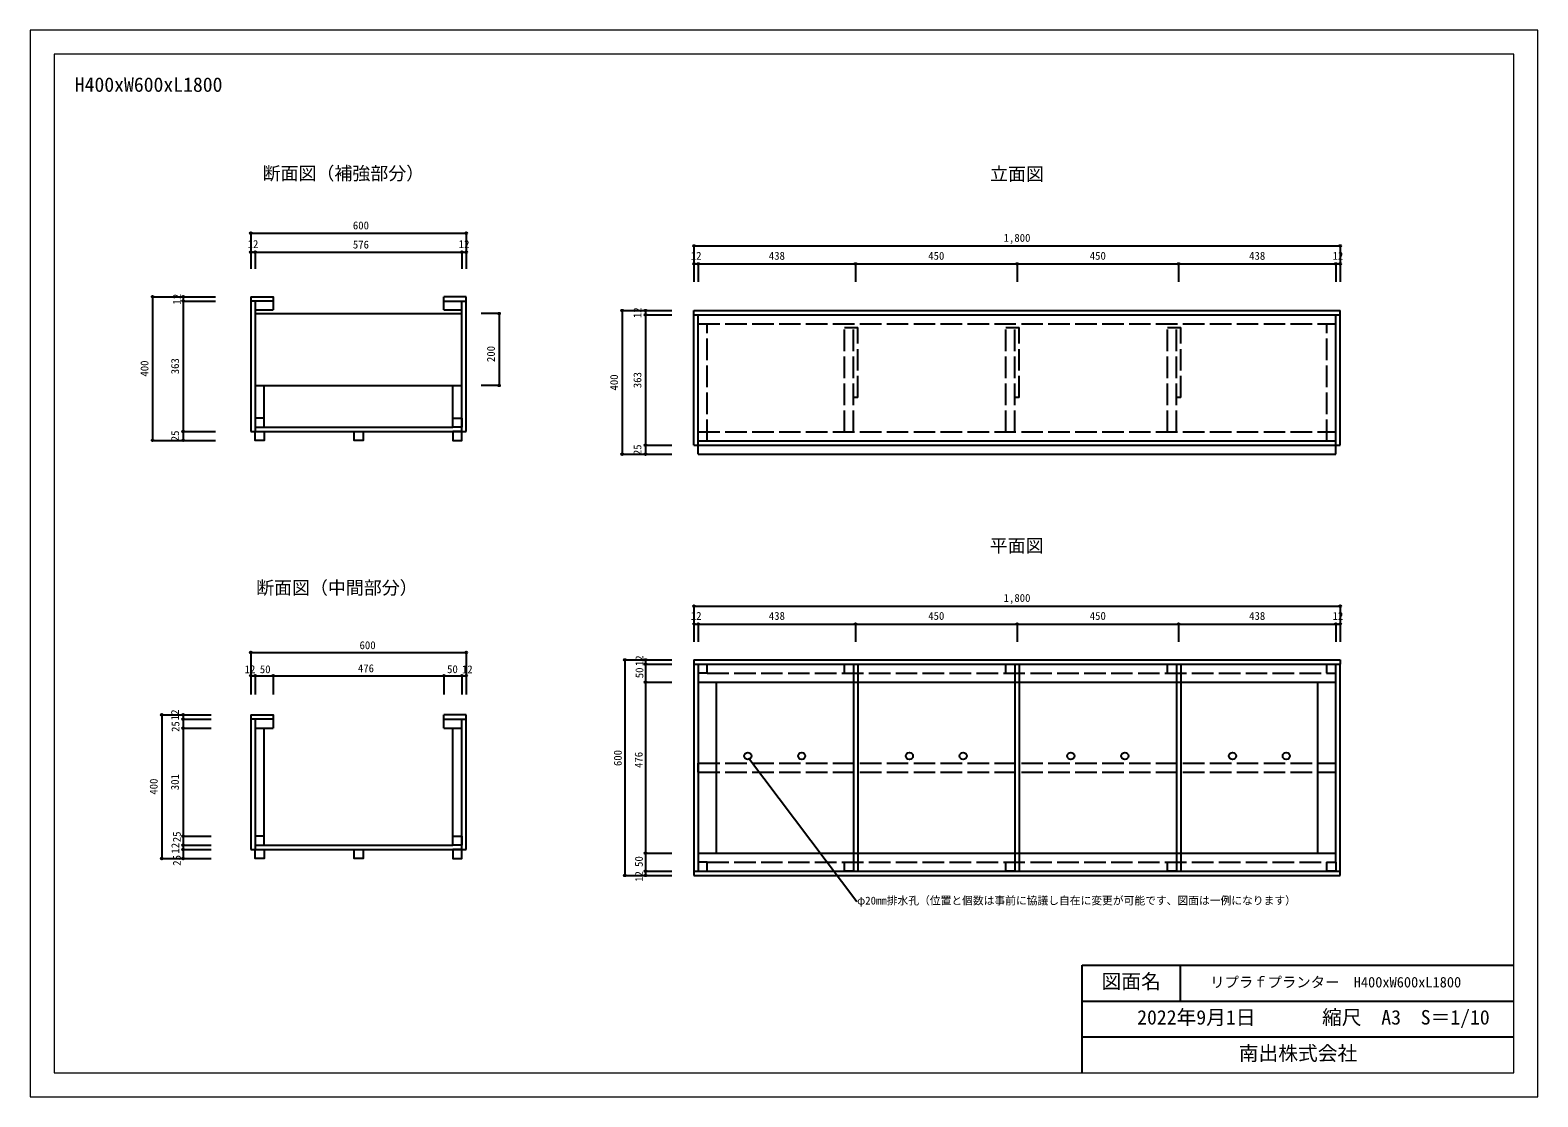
# Model space of a CAD drawing. Units: millimetres, scale not verified, with parts at other scales. Extents: x -2100 to 2100, y -1485 to 1485.
import ezdxf
from ezdxf.enums import TextEntityAlignment as Align

# ---------------------------------------------------------------- set-up
doc = ezdxf.new("R2010")
doc.units = ezdxf.units.MM
doc.header["$LTSCALE"] = 10
doc.header["$PDMODE"] = 32
doc.header["$PDSIZE"] = 5
doc.linetypes.add('DASHED', pattern=[7.5, 6, -1.5])
doc.layers.add('0-0', color=7, linetype='Continuous', lineweight=18)
doc.layers.add('0-1', color=7, linetype='Continuous')
doc.layers.add('1-0', color=7, linetype='Continuous')
doc.styles.add('ＭＳ ゴシック', font='')
doc.styles.get('ＭＳ ゴシック').set_extended_font_data('MS Gothic')

msp = doc.modelspace()

# ---------------------------------------------------------------- linework, layer by layer
at = {"layer": '0-0'}
for p, q in [((2033.33, -1418.33), (2033.33, 1418.33)), ((-2033.33, -1418.33), (2033.33, -1418.33))]:
    msp.add_line(p, q, dxfattribs=at)
msp.add_lwpolyline([(2100, 1485), (-2100, 1485), (-2100, -1485), (2100, -1485)], close=True, dxfattribs=at)
msp.add_lwpolyline([(2033.33, 1418.33), (-2033.33, 1418.33), (-2033.33, -1418.33)], dxfattribs=at)
at = {"layer": '0-1'}
for p, q in [((830.44, -1118.33), (2033.33, -1118.33)), ((830.44, -1418.33), (830.44, -1118.33)), ((1103.97, -1118.33), (1103.97, -1218.33)), ((830.44, -1218.33), (2033.33, -1218.33)), ((830.44, -1318.33), (2033.33, -1318.33))]:
    msp.add_line(p, q, dxfattribs=at)
at = {"layer": '1-0'}
for p, q in [((-1485.17, 919.94), (-1485.17, 866.78)), ((-1485.17, 919.94), (-885.17, 919.94)), ((-885.17, 919.94), (-885.17, 866.78)), ((-250.76, 884.15), (-250.76, 834.15)), ((-250.76, 884.15), (1549.24, 884.15)), ((1549.24, 884.15), (1549.24, 834.15)), ((-1485.17, 866.78), (-1473.17, 866.78)), ((-1485.17, 866.78), (-1485.17, 820.47)), ((-1473.17, 866.78), (-1473.17, 820.47)), ((-1473.17, 866.78), (-897.17, 866.78)), ((-897.17, 866.78), (-897.17, 820.47)), ((-897.17, 866.78), (-885.17, 866.78)), ((-885.17, 866.78), (-885.17, 820.47)), ((-250.76, 834.15), (-250.76, 784.15)), ((-250.76, 834.15), (-238.76, 834.15)), ((-238.76, 834.15), (199.24, 834.15)), ((-238.76, 834.15), (-238.76, 784.15)), ((199.24, 834.15), (649.24, 834.15)), ((199.24, 834.15), (199.24, 784.15)), ((649.24, 834.15), (1099.24, 834.15)), ((649.24, 834.15), (649.24, 784.15)), ((1099.24, 834.15), (1537.24, 834.15)), ((1099.24, 834.15), (1099.24, 784.15)), ((1537.24, 834.15), (1549.24, 834.15)), ((1537.24, 834.15), (1537.24, 784.15)), ((1549.24, 834.15), (1549.24, 784.15)), ((-1758.89, 742.88), (-1758.89, 342.88)), ((-1758.89, 742.88), (-1673.77, 742.88)), ((-1673.77, 742.88), (-1673.77, 730.88)), ((-1673.77, 742.88), (-1584.03, 742.88)), ((-1673.77, 730.88), (-1584.03, 730.88)), ((-1673.77, 730.88), (-1673.77, 367.88)), ((-1485.17, 742.88), (-1485.17, 367.88)), ((-1423.17, 730.88), (-1485.17, 730.88)), ((-1473.17, 730.88), (-1473.17, 367.88)), ((-947.17, 705.88), (-947.17, 742.88)), ((-947.17, 730.88), (-885.17, 730.88)), ((-897.17, 367.88), (-897.17, 730.88)), ((-885.17, 367.88), (-885.17, 742.88)), ((-1473.17, 705.88), (-1423.17, 705.88)), ((-1473.17, 695.88), (-897.17, 695.88)), ((-947.17, 705.88), (-897.17, 705.88)), ((-793.81, 695.88), (-843.81, 695.88)), ((-793.81, 695.88), (-793.81, 495.88)), ((-450.76, 704.15), (-450.76, 304.15)), ((-450.76, 704.15), (-385.8, 704.15)), ((-385.8, 704.15), (-385.8, 692.15)), ((-385.8, 704.15), (-312.47, 704.15)), ((-385.8, 692.15), (-312.47, 692.15)), ((-385.8, 692.15), (-385.8, 329.15)), ((-250.76, 704.15), (1549.24, 704.15)), ((-250.76, 329.15), (-250.76, 704.15)), ((-250.76, 692.15), (1549.24, 692.15)), ((-238.76, 304.15), (-238.76, 692.15)), ((1537.24, 304.15), (1537.24, 692.15)), ((1549.24, 329.15), (1549.24, 704.15)), ((-1473.17, 495.88), (-897.17, 495.88)), ((-1448.17, 404.88), (-1448.17, 495.88)), ((-922.17, 404.88), (-922.17, 495.88)), ((-793.81, 495.88), (-843.81, 495.88)), ((-1473.17, 379.88), (-922.17, 379.88)), ((-1758.89, 342.88), (-1673.77, 342.88)), ((-1673.77, 367.88), (-1584.03, 367.88)), ((-1673.77, 367.88), (-1673.77, 342.88)), ((-1673.77, 342.88), (-1584.03, 342.88)), ((-1485.17, 367.88), (-885.17, 367.88)), ((-238.76, 341.15), (1537.24, 341.15)), ((-450.76, 304.15), (-385.8, 304.15)), ((-385.8, 329.15), (-312.47, 329.15)), ((-385.8, 329.15), (-385.8, 304.15)), ((-385.8, 304.15), (-312.47, 304.15)), ((-250.76, 329.15), (1549.24, 329.15)), ((-238.76, 304.15), (1537.24, 304.15)), ((-250.76, -118.5), (-250.76, -168.5)), ((-250.76, -118.5), (1549.24, -118.5)), ((1549.24, -118.5), (1549.24, -168.5)), ((-250.76, -168.5), (-250.76, -218.5)), ((-250.76, -168.5), (-238.76, -168.5)), ((-238.76, -168.5), (199.24, -168.5)), ((-238.76, -168.5), (-238.76, -218.5)), ((199.24, -168.5), (649.24, -168.5)), ((199.24, -168.5), (199.24, -218.5)), ((649.24, -168.5), (1099.24, -168.5)), ((649.24, -168.5), (649.24, -218.5)), ((1099.24, -168.5), (1537.24, -168.5)), ((1099.24, -168.5), (1099.24, -218.5)), ((1537.24, -168.5), (1549.24, -168.5)), ((1537.24, -168.5), (1537.24, -218.5)), ((1549.24, -168.5), (1549.24, -218.5)), ((-1485.17, -247.72), (-1485.17, -312.37)), ((-1485.17, -247.72), (-885.17, -247.72)), ((-885.17, -247.72), (-885.17, -312.37)), ((-443.44, -268.5), (-385.8, -268.5)), ((-443.44, -268.5), (-443.44, -868.5)), ((-385.8, -268.5), (-385.8, -280.5)), ((-385.8, -268.5), (-312.47, -268.5)), ((-385.8, -280.5), (-312.47, -280.5)), ((-385.8, -280.5), (-385.8, -330.5)), ((-250.76, -268.5), (-250.76, -280.5)), ((-250.76, -268.5), (1549.24, -268.5)), ((-250.76, -280.5), (1549.24, -280.5)), ((-250.76, -280.5), (-250.76, -868.5)), ((-238.76, -280.5), (-238.76, -831.5)), ((1537.24, -831.5), (1537.24, -280.5)), ((1549.24, -268.5), (1549.24, -280.5)), ((1549.24, -868.5), (1549.24, -280.5)), ((-1485.17, -312.37), (-1473.17, -312.37)), ((-1485.17, -312.37), (-1485.17, -365.12)), ((-1473.17, -312.37), (-1473.17, -365.12)), ((-1473.17, -312.37), (-1423.17, -312.37)), ((-1423.17, -312.37), (-1423.17, -365.12)), ((-1423.17, -312.37), (-947.17, -312.37)), ((-947.17, -312.37), (-947.17, -365.12)), ((-947.17, -312.37), (-897.17, -312.37)), ((-897.17, -312.37), (-897.17, -365.12)), ((-897.17, -312.37), (-885.17, -312.37)), ((-885.17, -312.37), (-885.17, -365.12)), ((-385.8, -330.5), (-312.47, -330.5)), ((-385.8, -330.5), (-385.8, -806.5)), ((-238.76, -330.5), (1537.24, -330.5)), ((-188.76, -330.5), (-188.76, -805.78)), ((193.24, -330.5), (193.24, -806.5)), ((205.24, -330.5), (205.24, -806.5)), ((643.24, -330.5), (643.24, -806.5)), ((655.24, -330.5), (655.24, -806.5)), ((1093.24, -330.5), (1093.24, -806.5)), ((1105.24, -330.5), (1105.24, -806.5)), ((1487.24, -806.5), (1487.24, -330.5)), ((-1733.39, -421.22), (-1733.39, -821.22)), ((-1733.39, -421.22), (-1674.1, -421.22)), ((-1674.1, -421.22), (-1674.1, -433.22)), ((-1674.1, -421.22), (-1595.94, -421.22)), ((-1674.1, -433.22), (-1595.94, -433.22)), ((-1674.1, -433.22), (-1674.1, -458.22)), ((-1674.1, -458.22), (-1595.94, -458.22)), ((-1674.1, -458.22), (-1674.1, -759.22)), ((-1485.17, -421.22), (-1485.17, -796.22)), ((-1423.17, -433.22), (-1485.17, -433.22)), ((-1473.17, -433.22), (-1473.17, -796.22)), ((-1473.17, -458.22), (-1423.17, -458.22)), ((-1448.17, -759.22), (-1448.17, -458.22)), ((-947.17, -458.22), (-947.17, -421.22)), ((-947.17, -433.22), (-885.17, -433.22)), ((-947.17, -458.22), (-897.17, -458.22)), ((-922.17, -759.22), (-922.17, -458.22)), ((-897.17, -796.22), (-897.17, -433.22)), ((-885.17, -796.22), (-885.17, -421.22)), ((-98.7, -540.91), (202.96, -941.3)), ((-238.76, -581), (-238.76, -556)), ((-1674.1, -759.22), (-1595.94, -759.22)), ((-1674.1, -759.22), (-1674.1, -784.22)), ((-1674.1, -784.22), (-1595.94, -784.22)), ((-1674.1, -784.22), (-1674.1, -796.22)), ((-1674.1, -796.22), (-1595.94, -796.22)), ((-1674.1, -796.22), (-1674.1, -821.22)), ((-1485.17, -796.22), (-885.17, -796.22)), ((-1473.17, -784.22), (-922.17, -784.22)), ((-1733.39, -821.22), (-1674.1, -821.22)), ((-1674.1, -821.22), (-1595.94, -821.22)), ((-385.8, -806.5), (-312.47, -806.5)), ((-385.8, -806.5), (-385.8, -856.5)), ((-238.76, -806.5), (1537.24, -806.5)), ((193.24, -831.5), (193.24, -856.5)), ((-443.44, -868.5), (-385.8, -868.5)), ((-385.8, -856.5), (-312.47, -856.5)), ((-385.8, -856.5), (-385.8, -868.5)), ((-385.8, -868.5), (-312.47, -868.5)), ((-250.76, -856.5), (1549.24, -856.5)), ((-250.76, -868.5), (1549.24, -868.5)), ((-250.76, -868.5), (1549.24, -868.5)), ((-250.76, -868.5), (1549.24, -868.5)), ((193.24, -856.5), (168.24, -856.5))]:
    msp.add_line(p, q, dxfattribs=at)
at = {"layer": '1-0', "linetype": 'DASHED'}
for p, q in [((-238.76, 667.15), (1537.24, 667.15)), ((-213.76, 341.15), (-213.76, 667.15)), ((168.24, 657.15), (205.24, 657.15)), ((168.24, 366.15), (168.24, 657.15)), ((193.24, 366.15), (193.24, 657.15)), ((205.24, 462.15), (205.24, 657.15)), ((618.24, 657.15), (655.24, 657.15)), ((618.24, 366.15), (618.24, 657.15)), ((643.24, 366.15), (643.24, 657.15)), ((655.24, 462.15), (655.24, 657.15)), ((1068.24, 657.15), (1105.24, 657.15)), ((1068.24, 366.15), (1068.24, 657.15)), ((1093.24, 366.15), (1093.24, 657.15)), ((1105.24, 462.15), (1105.24, 657.15)), ((1512.24, 341.15), (1512.24, 667.15)), ((205.24, 462.15), (193.24, 462.15)), ((655.24, 462.15), (643.24, 462.15)), ((1105.24, 462.15), (1093.24, 462.15)), ((-238.76, 366.15), (1537.24, 366.15)), ((-213.76, -305.5), (-213.76, -280.5)), ((168.24, -305.5), (168.24, -280.5)), ((193.24, -280.5), (193.24, -330.5)), ((205.24, -280.5), (205.24, -330.5)), ((618.24, -305.5), (618.24, -280.5)), ((643.24, -280.5), (643.24, -330.5)), ((655.24, -280.5), (655.24, -330.5)), ((1068.24, -305.5), (1068.24, -280.5)), ((1093.24, -280.5), (1093.24, -330.5)), ((1105.24, -280.5), (1105.24, -330.5)), ((1512.24, -305.5), (1512.24, -280.5)), ((-213.76, -305.5), (-238.76, -305.5)), ((-213.76, -305.5), (1512.24, -305.5)), ((168.24, -305.5), (193.24, -305.5)), ((618.24, -305.5), (643.24, -305.5)), ((1068.24, -305.5), (1093.24, -305.5)), ((1512.24, -305.5), (1537.24, -305.5)), ((-238.76, -556), (1537.24, -556)), ((-238.76, -581), (1537.24, -581)), ((-213.76, -831.5), (1512.24, -831.5)), ((193.24, -806.5), (193.24, -856.5)), ((205.24, -806.5), (205.24, -856.5)), ((643.24, -806.5), (643.24, -856.5)), ((655.24, -806.5), (655.24, -856.5)), ((1093.24, -806.5), (1093.24, -856.5)), ((1105.24, -806.5), (1105.24, -856.5))]:
    msp.add_line(p, q, dxfattribs=at)
at = {"layer": '1-0'}
for points in [[(-1485.17, 742.88), (-1473.17, 742.88), (-1423.17, 742.88), (-1423.17, 705.88)], [(-885.17, 742.88), (-897.17, 742.88), (-947.17, 742.88)], [(-1485.17, -421.22), (-1473.17, -421.22), (-1423.17, -421.22), (-1423.17, -458.22)], [(-885.17, -421.22), (-897.17, -421.22), (-947.17, -421.22)], [(-238.76, -831.5), (-238.76, -856.5), (-213.76, -856.5)], [(643.24, -831.5), (643.24, -856.5), (618.24, -856.5)], [(1093.24, -831.5), (1093.24, -856.5), (1068.24, -856.5)], [(1537.24, -831.5), (1537.24, -856.5), (1512.24, -856.5)]]:
    msp.add_lwpolyline(points, dxfattribs=at)
for points in [[(-1473.17, 379.88), (-1448.17, 379.88), (-1448.17, 404.88), (-1473.17, 404.88)], [(-897.17, 379.88), (-922.17, 379.88), (-922.17, 404.88), (-897.17, 404.88)], [(-1473.17, 367.88), (-1448.17, 367.88), (-1448.17, 342.88), (-1473.17, 342.88)], [(-1197.67, 367.88), (-1172.67, 367.88), (-1172.67, 342.88), (-1197.67, 342.88)], [(-897.17, 367.88), (-922.17, 367.88), (-922.17, 342.88), (-897.17, 342.88)], [(-1473.17, -784.22), (-1448.17, -784.22), (-1448.17, -759.22), (-1473.17, -759.22)], [(-1473.17, -796.22), (-1448.17, -796.22), (-1448.17, -821.22), (-1473.17, -821.22)], [(-1197.67, -796.22), (-1172.67, -796.22), (-1172.67, -821.22), (-1197.67, -821.22)], [(-897.17, -784.22), (-922.17, -784.22), (-922.17, -759.22), (-897.17, -759.22)], [(-897.17, -796.22), (-922.17, -796.22), (-922.17, -821.22), (-897.17, -821.22)]]:
    msp.add_lwpolyline(points, close=True, dxfattribs=at)
at = {"layer": '1-0', "linetype": 'DASHED'}
for points in [[(-213.76, -856.5), (-213.76, -831.5), (-238.76, -831.5)], [(168.24, -856.5), (168.24, -831.5), (193.24, -831.5)], [(618.24, -856.5), (618.24, -831.5), (643.24, -831.5)], [(1068.24, -856.5), (1068.24, -831.5), (1093.24, -831.5)], [(1512.24, -856.5), (1512.24, -831.5), (1537.24, -831.5)]]:
    msp.add_lwpolyline(points, dxfattribs=at)
at = {"layer": '1-0'}
for centre in [(-100.76, -535.99), (49.24, -535.99), (349.24, -535.99), (499.24, -535.99), (799.24, -535.99), (949.24, -535.99), (1249.24, -535.99), (1399.24, -535.99)]:
    msp.add_circle(centre, 10, dxfattribs=at)
for p in [(-1485.17, 919.94), (-885.17, 919.94), (-250.76, 884.15), (1549.24, 884.15), (-1485.17, 866.78), (-1473.17, 866.78), (-897.17, 866.78), (-885.17, 866.78), (-250.76, 834.15), (-238.76, 834.15), (199.24, 834.15), (649.24, 834.15), (1099.24, 834.15), (1537.24, 834.15), (1549.24, 834.15), (-1758.89, 742.88), (-1673.77, 742.88), (-1673.77, 730.88), (-793.81, 695.88), (-450.76, 704.15), (-385.8, 704.15), (-385.8, 692.15), (-793.81, 495.88), (-1758.89, 342.88), (-1673.77, 367.88), (-1673.77, 342.88), (-450.76, 304.15), (-385.8, 329.15), (-385.8, 304.15), (-250.76, -118.5), (1549.24, -118.5), (-250.76, -168.5), (-238.76, -168.5), (199.24, -168.5), (649.24, -168.5), (1099.24, -168.5), (1537.24, -168.5), (1549.24, -168.5), (-1485.17, -247.72), (-885.17, -247.72), (-443.44, -268.5), (-385.8, -268.5), (-385.8, -280.5), (-1485.17, -312.37), (-1473.17, -312.37), (-1423.17, -312.37), (-947.17, -312.37), (-897.17, -312.37), (-885.17, -312.37), (-385.8, -330.5), (-1733.39, -421.22), (-1674.1, -421.22), (-1674.1, -433.22), (-1674.1, -458.22), (-1674.1, -759.22), (-1674.1, -784.22), (-1674.1, -796.22), (-1733.39, -821.22), (-1674.1, -821.22), (-385.8, -806.5), (-443.44, -868.5), (-385.8, -856.5), (-385.8, -868.5)]:
    msp.add_point(p, dxfattribs=at)

# ---------------------------------------------------------------- texts
at = {"layer": '0-0', "style": 'ＭＳ ゴシック'}
for s, height, p in [('H400xW600xL1800', 40.32, (-1975.71, 1301.23)), ('リプラｆプランター\u3000H400xW600xL1800', 29.33, (1187.15, -1189.19))]:
    msp.add_text(s, height=height, dxfattribs=at).set_placement(p, align=Align.BOTTOM_LEFT)
at = {"layer": '0-1', "style": 'ＭＳ ゴシック'}
for s, p in [('図面名', (884.7, -1195.83)), ('2022年9月1日', (983.88, -1295.89)), ('縮尺\u3000A3\u3000S＝1/10', (1498.86, -1295.83)), ('南出株式会社', (1266.89, -1395.83))]:
    msp.add_text(s, height=40.32, dxfattribs=at).set_placement(p, align=Align.BOTTOM_LEFT)
at = {"layer": '1-0', "style": 'ＭＳ ゴシック'}
for s, height, p in [('断面図（補強部分）', 36.66, (-1452.47, 1057.09)), ('立面図', 36.66, (574.03, 1055.43)), ('600', 21.99, (-1201, 923.73)), ('12', 21.99, (-1494.17, 871.78)), ('576', 21.99, (-1201, 870.47)), ('12', 21.99, (-906.17, 871.78)), ('1,800', 21.99, (611.74, 889.15)), ('12', 21.99, (-259.76, 839.15)), ('438', 21.99, (-42.26, 839.15)), ('450', 21.99, (401.74, 839.15)), ('450', 21.99, (851.74, 839.15)), ('438', 21.99, (1295.74, 839.15)), ('12', 21.99, (1528.24, 839.15)), ('平面図', 36.66, (573.12, 20.39)), ('断面図（中間部分）', 36.66, (-1470.53, -96.82)), ('1,800', 21.99, (611.74, -113.5)), ('12', 21.99, (-259.76, -163.5)), ('438', 21.99, (-42.26, -163.5)), ('450', 21.99, (401.74, -163.5)), ('450', 21.99, (851.74, -163.5)), ('438', 21.99, (1295.74, -163.5)), ('12', 21.99, (1528.24, -163.5)), ('600', 21.99, (-1182.48, -245.11)), ('12', 21.99, (-1502.56, -312.05)), ('50', 21.99, (-1460.21, -312.05)), ('476', 21.99, (-1187.02, -309.33)), ('50', 21.99, (-938.59, -311.87)), ('12', 21.99, (-897.17, -312.37)), ('φ20mm排水孔（位置と個数は事前に協議し自在に変更が可能です、図面は一例になります）', 21.99, (203.63, -956.11))]:
    msp.add_text(s, height=height, dxfattribs=at).set_placement(p, align=Align.BOTTOM_LEFT)
for s, p in [('12', (-1673.91, 721.03)), ('12', (-390.8, 683.15)), ('200', (-798.81, 560.88)), ('400', (-1763.89, 520.38)), ('363', (-1678.77, 526.88)), ('400', (-455.76, 481.65)), ('363', (-390.8, 488.15)), ('25', (-1678.77, 340.38)), ('25', (-390.8, 301.65)), ('12', (-385.28, -285.72)), ('50', (-385.28, -319.44)), ('12', (-1679.03, -436.44)), ('25', (-1677.61, -469.03)), ('600', (-445.48, -564.09)), ('476', (-387.3, -569.38)), ('301', (-1679.1, -631.22)), ('400', (-1738.39, -643.72)), ('25', (-1673.89, -776.05)), ('12', (-1678.18, -807.78)), ('25', (-1673.74, -841.63)), ('50', (-386.68, -844.83)), ('12', (-386.12, -886.41))]:
    msp.add_text(s, height=21.99, rotation=90, dxfattribs=at).set_placement(p, align=Align.BOTTOM_LEFT)

doc.saveas('drawing.dxf')
